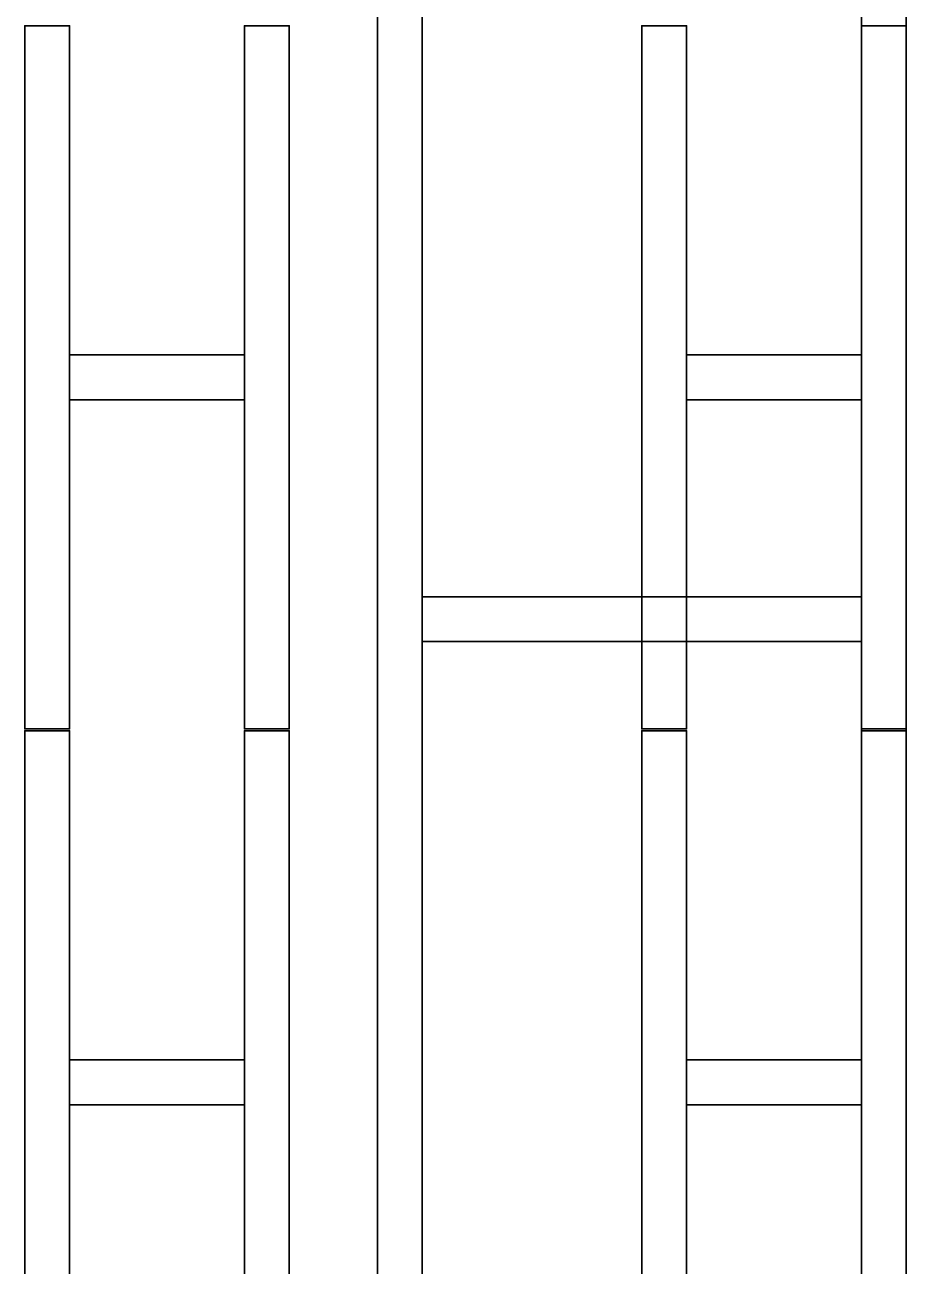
# Model space of a CAD drawing. Header units: millimetres. Extents: x 243124 to 273071, y 145208 to 177017.
# Drawn here: x 272550 to 273050, y 148239 to 148943 of the extents above; entities that cross this region are included whole.
import ezdxf

# ---------------------------------------------------------------- set-up
doc = ezdxf.new("R2010")
doc.units = ezdxf.units.MM
for name, color, linetype in [('I-INST-RED-BMS-HDT', 1, 'Continuous'), ('I-INST-YELLOW-DCS-HDT @ 1', 2, 'Continuous'), ('INST-ORANGE-SIS-HDT @ 1', 30, 'Continuous')]:
    doc.layers.add(name, color=color, linetype=linetype)

# ---------------------------------------------------------------- blocks, each defined once
blk = doc.blocks.new('*U21')
at = {"lineweight": 35}
mesh = blk.add_polyface(dxfattribs=at)
corners = [(-150, 1199), (-150, 800), (-150, 800, 117), (-150, 1199, 117)]
mesh.append_faces([[corners[k] for k in face] for face in [(0, 1, 2, 3)]])
mesh = blk.add_polyface(dxfattribs=at)
corners = [(-150, 1199, 117), (-150, 800, 117), (-124.61, 800, 117), (-124.61, 1199, 117)]
mesh.append_faces([[corners[k] for k in face] for face in [(0, 1, 2, 3)]])
mesh = blk.add_polyface(dxfattribs=at)
corners = [(-124.61, 1199), (-124.61, 800), (-150, 800), (-150, 1199)]
mesh.append_faces([[corners[k] for k in face] for face in [(0, 1, 2, 3)]])
mesh = blk.add_polyface(dxfattribs=at)
corners = [(-124.61, 1199, 117), (-124.61, 800, 117), (-124.61, 800), (-124.61, 1199)]
mesh.append_faces([[corners[k] for k in face] for face in [(0, 1, 2, 3)]])
mesh = blk.add_polyface(dxfattribs=at)
corners = [(0, 1199), (0, 800), (-25.41, 800), (-25.41, 1199)]
mesh.append_faces([[corners[k] for k in face] for face in [(0, 1, 2, 3)]])
mesh = blk.add_polyface(dxfattribs=at)
corners = [(-25.41, 1199), (-25.41, 800), (-25.41, 800, 117), (-25.41, 1199, 117)]
mesh.append_faces([[corners[k] for k in face] for face in [(0, 1, 2, 3)]])
mesh = blk.add_polyface(dxfattribs=at)
corners = [(-25.41, 1199, 117), (-25.41, 800, 117), (0, 800, 117), (0, 1199, 117)]
mesh.append_faces([[corners[k] for k in face] for face in [(0, 1, 2, 3)]])
mesh = blk.add_polyface(dxfattribs=at)
corners = [(0, 1199, 117), (0, 800, 117), (0, 800), (0, 1199)]
mesh.append_faces([[corners[k] for k in face] for face in [(0, 1, 2, 3)]])
mesh = blk.add_polyface(dxfattribs=at)
corners = [(-124.61, 986.8, 25.4), (-25.41, 986.8, 25.4), (-25.41, 1012.2, 25.4), (-124.61, 1012.2, 25.4)]
mesh.append_faces([[corners[k] for k in face] for face in [(0, 1, 2, 3)]])
mesh = blk.add_polyface(dxfattribs=at)
corners = [(-124.61, 1012.2, 25.4), (-25.41, 1012.2, 25.4), (-25.41, 1012.2), (-124.61, 1012.2)]
mesh.append_faces([[corners[k] for k in face] for face in [(0, 1, 2, 3)]])
mesh = blk.add_polyface(dxfattribs=at)
corners = [(-124.61, 1012.2), (-25.41, 1012.2), (-25.41, 986.8), (-124.61, 986.8)]
mesh.append_faces([[corners[k] for k in face] for face in [(0, 1, 2, 3)]])
mesh = blk.add_polyface(dxfattribs=at)
corners = [(-124.61, 986.8), (-25.41, 986.8), (-25.41, 986.8, 25.4), (-124.61, 986.8, 25.4)]
mesh.append_faces([[corners[k] for k in face] for face in [(0, 1, 2, 3)]])
mesh = blk.add_polyface(dxfattribs=at)
corners = [(-150, 799), (-150, 400), (-150, 400, 117), (-150, 799, 117)]
mesh.append_faces([[corners[k] for k in face] for face in [(0, 1, 2, 3)]])
mesh = blk.add_polyface(dxfattribs=at)
corners = [(-150, 799, 117), (-150, 400, 117), (-124.61, 400, 117), (-124.61, 799, 117)]
mesh.append_faces([[corners[k] for k in face] for face in [(0, 1, 2, 3)]])
mesh = blk.add_polyface(dxfattribs=at)
corners = [(-124.61, 799), (-124.61, 400), (-150, 400), (-150, 799)]
mesh.append_faces([[corners[k] for k in face] for face in [(0, 1, 2, 3)]])
mesh = blk.add_polyface(dxfattribs=at)
corners = [(-124.61, 799, 117), (-124.61, 400, 117), (-124.61, 400), (-124.61, 799)]
mesh.append_faces([[corners[k] for k in face] for face in [(0, 1, 2, 3)]])
mesh = blk.add_polyface(dxfattribs=at)
corners = [(0, 799), (0, 400), (-25.41, 400), (-25.41, 799)]
mesh.append_faces([[corners[k] for k in face] for face in [(0, 1, 2, 3)]])
mesh = blk.add_polyface(dxfattribs=at)
corners = [(-25.41, 799), (-25.41, 400), (-25.41, 400, 117), (-25.41, 799, 117)]
mesh.append_faces([[corners[k] for k in face] for face in [(0, 1, 2, 3)]])
mesh = blk.add_polyface(dxfattribs=at)
corners = [(-25.41, 799, 117), (-25.41, 400, 117), (0, 400, 117), (0, 799, 117)]
mesh.append_faces([[corners[k] for k in face] for face in [(0, 1, 2, 3)]])
mesh = blk.add_polyface(dxfattribs=at)
corners = [(0, 799, 117), (0, 400, 117), (0, 400), (0, 799)]
mesh.append_faces([[corners[k] for k in face] for face in [(0, 1, 2, 3)]])
mesh = blk.add_polyface(dxfattribs=at)
corners = [(-124.61, 586.8, 25.4), (-25.41, 586.8, 25.4), (-25.41, 612.2, 25.4), (-124.61, 612.2, 25.4)]
mesh.append_faces([[corners[k] for k in face] for face in [(0, 1, 2, 3)]])
mesh = blk.add_polyface(dxfattribs=at)
corners = [(-124.61, 612.2, 25.4), (-25.41, 612.2, 25.4), (-25.41, 612.2), (-124.61, 612.2)]
mesh.append_faces([[corners[k] for k in face] for face in [(0, 1, 2, 3)]])
mesh = blk.add_polyface(dxfattribs=at)
corners = [(-124.61, 612.2), (-25.41, 612.2), (-25.41, 586.8), (-124.61, 586.8)]
mesh.append_faces([[corners[k] for k in face] for face in [(0, 1, 2, 3)]])
mesh = blk.add_polyface(dxfattribs=at)
corners = [(-124.61, 586.8), (-25.41, 586.8), (-25.41, 586.8, 25.4), (-124.61, 586.8, 25.4)]
mesh.append_faces([[corners[k] for k in face] for face in [(0, 1, 2, 3)]])
blk = doc.blocks.new('HY-ST115 TRAMO RECTO 300')
at = {"lineweight": 35}
mesh = blk.add_polyface(dxfattribs=at)
corners = [(2999, 300), (0, 300), (0, 300, 115), (2999, 300, 115)]
mesh.append_faces([[corners[k] for k in face] for face in [(0, 1, 2, 3)]])
mesh = blk.add_polyface(dxfattribs=at)
corners = [(2999, 300, 92), (0, 300, 115), (0, 274.61, 115), (2999, 274.61, 92)]
mesh.append_faces([[corners[k] for k in face] for face in [(0, 1, 2, 3)]])
mesh = blk.add_polyface(dxfattribs=at)
corners = [(2999, 274.61), (0, 274.61), (0, 300), (2999, 300)]
mesh.append_faces([[corners[k] for k in face] for face in [(0, 1, 2, 3)]])
mesh = blk.add_polyface(dxfattribs=at)
corners = [(2999, 274.61, 115), (0, 274.61, 115), (0, 274.61), (2999, 274.61)]
mesh.append_faces([[corners[k] for k in face] for face in [(0, 1, 2, 3)]])
mesh = blk.add_polyface(dxfattribs=at)
corners = [(2586.8, 274.61), (2586.8, 25.41), (2586.8, 25.41, 25.4), (2586.8, 274.61, 25.4)]
mesh.append_faces([[corners[k] for k in face] for face in [(0, 1, 2, 3)]])
mesh = blk.add_polyface(dxfattribs=at)
corners = [(2586.8, 274.61, 25.4), (2586.8, 25.41, 25.4), (2612.2, 25.41, 25.4), (2612.2, 274.61, 25.4)]
mesh.append_faces([[corners[k] for k in face] for face in [(0, 1, 2, 3)]])
mesh = blk.add_polyface(dxfattribs=at)
corners = [(2612.2, 274.61), (2612.2, 25.41), (2586.8, 25.41), (2586.8, 274.61)]
mesh.append_faces([[corners[k] for k in face] for face in [(0, 1, 2, 3)]])
mesh = blk.add_polyface(dxfattribs=at)
corners = [(2612.2, 274.61, 25.4), (2612.2, 25.41, 25.4), (2612.2, 25.41), (2612.2, 274.61)]
mesh.append_faces([[corners[k] for k in face] for face in [(0, 1, 2, 3)]])
mesh = blk.add_polyface(dxfattribs=at)
corners = [(2999, 0), (0, 0), (0, 25.41), (2999, 25.41)]
mesh.append_faces([[corners[k] for k in face] for face in [(0, 1, 2, 3)]])
mesh = blk.add_polyface(dxfattribs=at)
corners = [(2999, 25.41), (0, 25.41), (0, 25.41, 115), (2999, 25.41, 115)]
mesh.append_faces([[corners[k] for k in face] for face in [(0, 1, 2, 3)]])
mesh = blk.add_polyface(dxfattribs=at)
corners = [(2999, 25.41, 115), (0, 25.41, 115), (0, 0, 115), (2999, 0, 115)]
mesh.append_faces([[corners[k] for k in face] for face in [(0, 1, 2, 3)]])
mesh = blk.add_polyface(dxfattribs=at)
corners = [(2999, 0, 115), (0, 0, 115), (0, 0), (2999, 0)]
mesh.append_faces([[corners[k] for k in face] for face in [(0, 1, 2, 3)]])
blk = doc.blocks.new('*U23')
at = {"lineweight": 35}
mesh = blk.add_polyface(dxfattribs=at)
corners = [(-150, 1199), (-150, 800), (-150, 800, 117), (-150, 1199, 117)]
mesh.append_faces([[corners[k] for k in face] for face in [(0, 1, 2, 3)]])
mesh = blk.add_polyface(dxfattribs=at)
corners = [(-150, 1199, 117), (-150, 800, 117), (-124.61, 800, 117), (-124.61, 1199, 117)]
mesh.append_faces([[corners[k] for k in face] for face in [(0, 1, 2, 3)]])
mesh = blk.add_polyface(dxfattribs=at)
corners = [(-124.61, 1199), (-124.61, 800), (-150, 800), (-150, 1199)]
mesh.append_faces([[corners[k] for k in face] for face in [(0, 1, 2, 3)]])
mesh = blk.add_polyface(dxfattribs=at)
corners = [(-124.61, 1199, 117), (-124.61, 800, 117), (-124.61, 800), (-124.61, 1199)]
mesh.append_faces([[corners[k] for k in face] for face in [(0, 1, 2, 3)]])
mesh = blk.add_polyface(dxfattribs=at)
corners = [(0, 1199), (0, 800), (-25.41, 800), (-25.41, 1199)]
mesh.append_faces([[corners[k] for k in face] for face in [(0, 1, 2, 3)]])
mesh = blk.add_polyface(dxfattribs=at)
corners = [(-25.41, 1199), (-25.41, 800), (-25.41, 800, 117), (-25.41, 1199, 117)]
mesh.append_faces([[corners[k] for k in face] for face in [(0, 1, 2, 3)]])
mesh = blk.add_polyface(dxfattribs=at)
corners = [(-25.41, 1199, 117), (-25.41, 800, 117), (0, 800, 117), (0, 1199, 117)]
mesh.append_faces([[corners[k] for k in face] for face in [(0, 1, 2, 3)]])
mesh = blk.add_polyface(dxfattribs=at)
corners = [(0, 1199, 117), (0, 800, 117), (0, 800), (0, 1199)]
mesh.append_faces([[corners[k] for k in face] for face in [(0, 1, 2, 3)]])
mesh = blk.add_polyface(dxfattribs=at)
corners = [(-124.61, 986.8, 25.4), (-25.41, 986.8, 25.4), (-25.41, 1012.2, 25.4), (-124.61, 1012.2, 25.4)]
mesh.append_faces([[corners[k] for k in face] for face in [(0, 1, 2, 3)]])
mesh = blk.add_polyface(dxfattribs=at)
corners = [(-124.61, 1012.2, 25.4), (-25.41, 1012.2, 25.4), (-25.41, 1012.2), (-124.61, 1012.2)]
mesh.append_faces([[corners[k] for k in face] for face in [(0, 1, 2, 3)]])
mesh = blk.add_polyface(dxfattribs=at)
corners = [(-124.61, 1012.2), (-25.41, 1012.2), (-25.41, 986.8), (-124.61, 986.8)]
mesh.append_faces([[corners[k] for k in face] for face in [(0, 1, 2, 3)]])
mesh = blk.add_polyface(dxfattribs=at)
corners = [(-124.61, 986.8), (-25.41, 986.8), (-25.41, 986.8, 25.4), (-124.61, 986.8, 25.4)]
mesh.append_faces([[corners[k] for k in face] for face in [(0, 1, 2, 3)]])
mesh = blk.add_polyface(dxfattribs=at)
corners = [(-150, 799), (-150, 400), (-150, 400, 117), (-150, 799, 117)]
mesh.append_faces([[corners[k] for k in face] for face in [(0, 1, 2, 3)]])
mesh = blk.add_polyface(dxfattribs=at)
corners = [(-150, 799, 117), (-150, 400, 117), (-124.61, 400, 117), (-124.61, 799, 117)]
mesh.append_faces([[corners[k] for k in face] for face in [(0, 1, 2, 3)]])
mesh = blk.add_polyface(dxfattribs=at)
corners = [(-124.61, 799), (-124.61, 400), (-150, 400), (-150, 799)]
mesh.append_faces([[corners[k] for k in face] for face in [(0, 1, 2, 3)]])
mesh = blk.add_polyface(dxfattribs=at)
corners = [(-124.61, 799, 117), (-124.61, 400, 117), (-124.61, 400), (-124.61, 799)]
mesh.append_faces([[corners[k] for k in face] for face in [(0, 1, 2, 3)]])
mesh = blk.add_polyface(dxfattribs=at)
corners = [(0, 799), (0, 400), (-25.41, 400), (-25.41, 799)]
mesh.append_faces([[corners[k] for k in face] for face in [(0, 1, 2, 3)]])
mesh = blk.add_polyface(dxfattribs=at)
corners = [(-25.41, 799), (-25.41, 400), (-25.41, 400, 117), (-25.41, 799, 117)]
mesh.append_faces([[corners[k] for k in face] for face in [(0, 1, 2, 3)]])
mesh = blk.add_polyface(dxfattribs=at)
corners = [(-25.41, 799, 117), (-25.41, 400, 117), (0, 400, 117), (0, 799, 117)]
mesh.append_faces([[corners[k] for k in face] for face in [(0, 1, 2, 3)]])
mesh = blk.add_polyface(dxfattribs=at)
corners = [(0, 799, 117), (0, 400, 117), (0, 400), (0, 799)]
mesh.append_faces([[corners[k] for k in face] for face in [(0, 1, 2, 3)]])
mesh = blk.add_polyface(dxfattribs=at)
corners = [(-124.61, 586.8, 25.4), (-25.41, 586.8, 25.4), (-25.41, 612.2, 25.4), (-124.61, 612.2, 25.4)]
mesh.append_faces([[corners[k] for k in face] for face in [(0, 1, 2, 3)]])
mesh = blk.add_polyface(dxfattribs=at)
corners = [(-124.61, 612.2, 25.4), (-25.41, 612.2, 25.4), (-25.41, 612.2), (-124.61, 612.2)]
mesh.append_faces([[corners[k] for k in face] for face in [(0, 1, 2, 3)]])
mesh = blk.add_polyface(dxfattribs=at)
corners = [(-124.61, 612.2), (-25.41, 612.2), (-25.41, 586.8), (-124.61, 586.8)]
mesh.append_faces([[corners[k] for k in face] for face in [(0, 1, 2, 3)]])
mesh = blk.add_polyface(dxfattribs=at)
corners = [(-124.61, 586.8), (-25.41, 586.8), (-25.41, 586.8, 25.4), (-124.61, 586.8, 25.4)]
mesh.append_faces([[corners[k] for k in face] for face in [(0, 1, 2, 3)]])

msp = doc.modelspace()

# ---------------------------------------------------------------- block references
at = {"layer": 'I-INST-RED-BMS-HDT', "ltscale": 3, "xscale": -0.9999144201968334, "yscale": 0.9999144201968334, "zscale": 0.9999144201968334, "rotation": 270}
msp.add_blockref('HY-ST115 TRAMO RECTO 300', (272750.13, 146007, 102950), dxfattribs=at)
at = {"layer": 'I-INST-YELLOW-DCS-HDT @ 1', "ltscale": 3, "rotation": 180}
msp.add_blockref('*U21', (272900.1, 149342.99, 102600), dxfattribs=at)
at = {"layer": 'INST-ORANGE-SIS-HDT @ 1', "ltscale": 3, "rotation": 180}
msp.add_blockref('*U23', (272550.02, 149342.99, 102600), dxfattribs=at)

doc.saveas('drawing.dxf')
